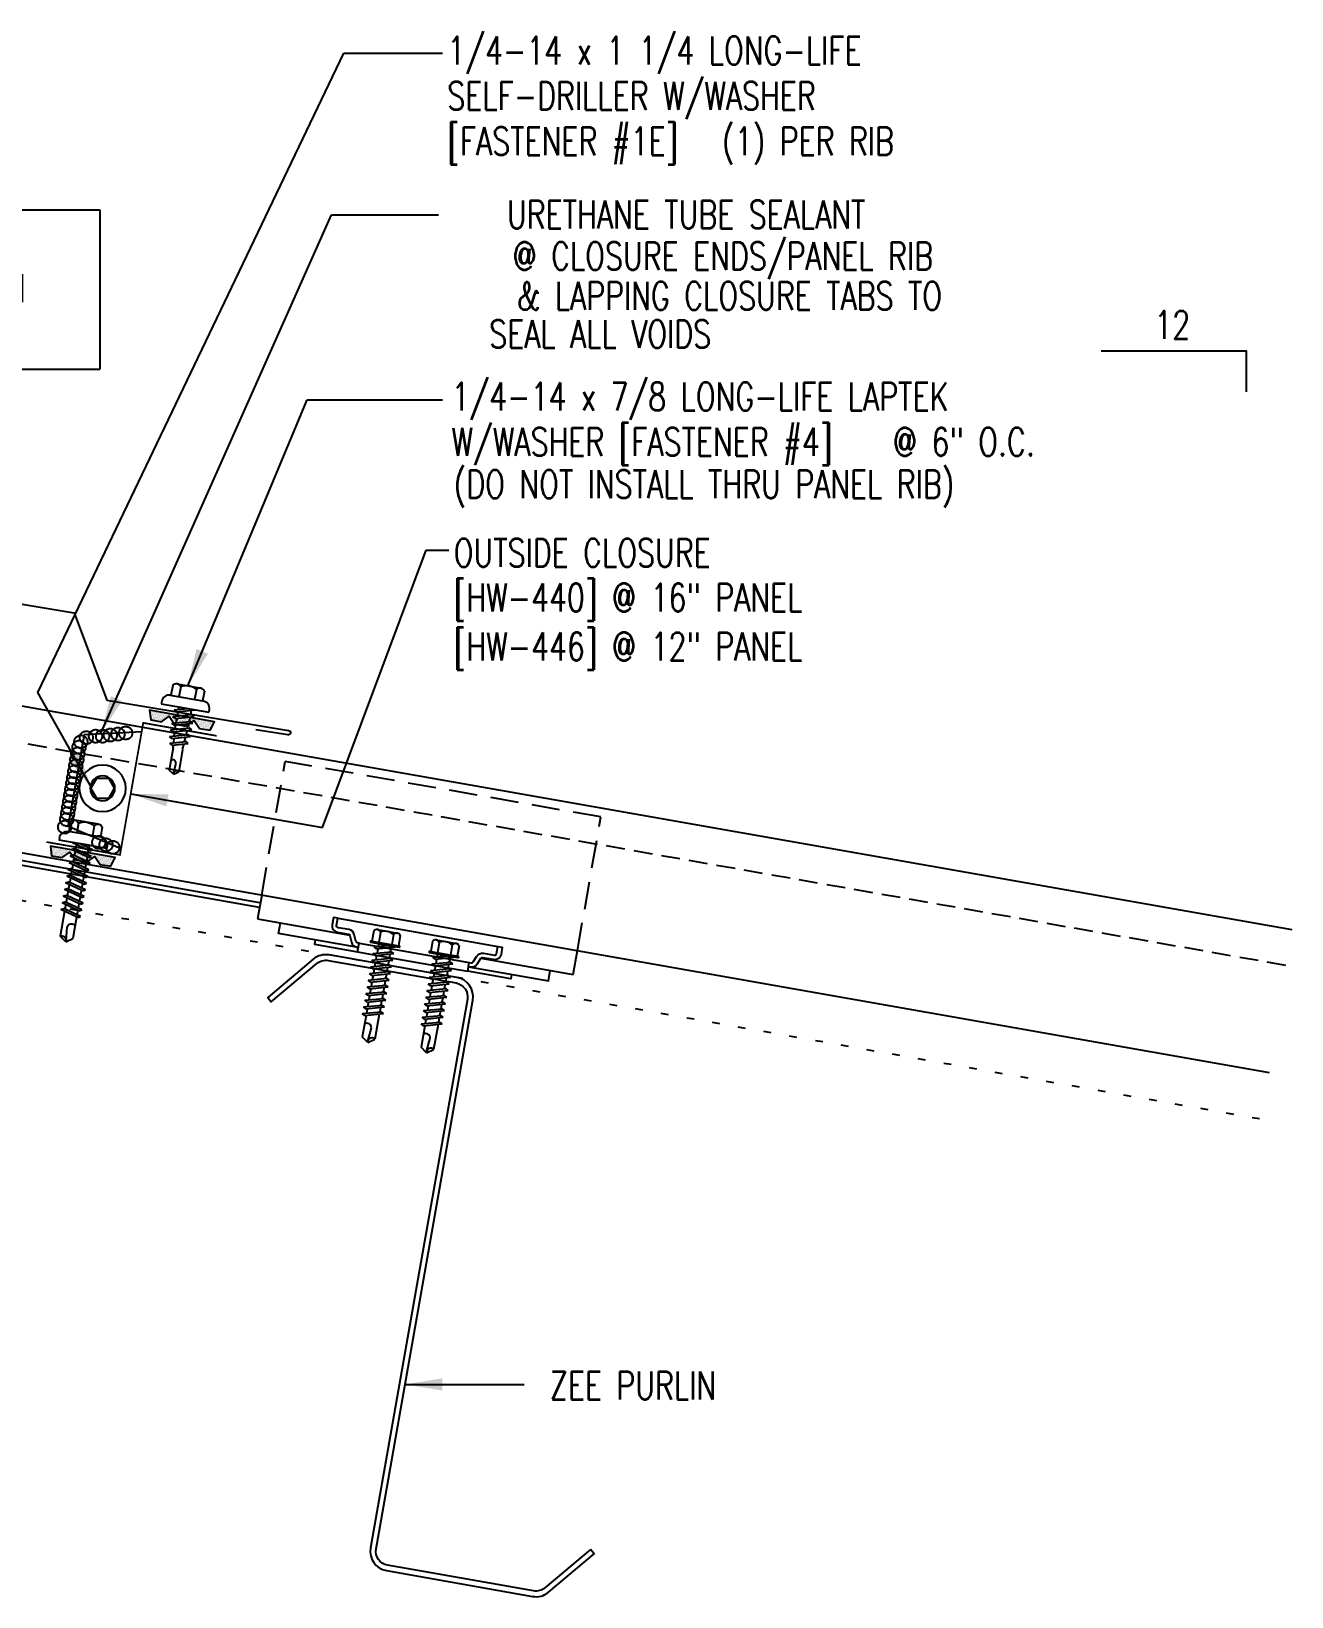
# Model space of a CAD drawing. Header units: inches. Extents: x -2 to 189, y 14 to 99.
# Drawn here: x 29 to 45.9, y 13.7 to 34.7 of the extents above; entities that cross this region are included whole.
import ezdxf
from ezdxf.enums import TextEntityAlignment as Align

# ---------------------------------------------------------------- set-up
doc = ezdxf.new("R2010")
doc.units = ezdxf.units.IN
doc.header["$MEASUREMENT"] = 0
for name, pattern in [('CENTER2', [1.125, 0.75, -0.125, 0.125, -0.125]), ('DASH2', [0.1875, 0.125, -0.0625]), ('DOT', [0.25, 0, -0.25])]:
    doc.linetypes.add(name, pattern=pattern)
for name, color, linetype in [('clip', 5, 'Continuous'), ('CLO', 3, 'Continuous'), ('DIM', 2, 'Continuous'), ('FASTENER', 9, 'Continuous'), ('MARK', 1, 'Continuous'), ('PANEL', 11, 'Continuous'), ('PURLIN', 1, 'Continuous'), ('SEALANT', 253, 'CENTER2'), ('STLA', 12, 'Continuous'), ('TAPE', 8, 'Continuous'), ('TEXT', 2, 'Continuous'), ('TRIM', 6, 'Continuous')]:
    doc.layers.add(name, color=color, linetype=linetype)
doc.styles.add('TEXT1', font='ROMANS.shx', dxfattribs={"width": 0.75, "height": 0.375})
doc.dimstyles.new('DETAIL$7', dxfattribs={"dimscale": 4, "dimtxt": 0.375, "dimasz": 0.125, "dimexe": 0.0625, "dimexo": 0.125, "dimgap": 0.0625, "dimtad": 1, "dimdec": 4, "dimzin": 3, "dimdsep": 46, "dimlunit": 4, "dimtxsty": 'TEXT1', "dimblk": 'ARCHTICK', "dimcen": 0.0625, "dimclrd": 7, "dimclre": 7, "dimclrt": 2, "dimadec": 0, "dimazin": 0, "dimtfac": 0.59375, "dimtdec": 4, "dimtmove": 0, "dimatfit": 3, "dimfxl": 0, "dimfrac": 2, "dimtolj": 1, "dimtzin": 3, "dimarcsym": 0})

# ---------------------------------------------------------------- blocks, each defined once
blk = doc.blocks.new('A$C23AA14D5')
at = {"layer": 'CLO', "const_width": 0.0239}
blk.add_lwpolyline([(2.284, 0.187), (1.299, 0.014), (0.987, 1.785), (0.002, 1.611)], dxfattribs=at)
at = {"layer": 'CLO'}
blk.add_lwpolyline([(1.285, 0.094), (1.993, 0.397), (1.776, 1.628), (1.007, 1.67)], dxfattribs=at)
blk = doc.blocks.new('*X7')
at = {"color": 0}
for p, q in [((-0.434, 0.135), (-0.434, 0.135)), ((-0.434, 0.123), (-0.434, 0.123)), ((-0.422, 0.141), (-0.422, 0.141)), ((-0.422, 0.129), (-0.422, 0.129)), ((-0.422, 0.117), (-0.422, 0.117)), ((-0.422, 0.105), (-0.422, 0.105)), ((-0.422, 0.094), (-0.422, 0.094)), ((-0.422, 0.082), (-0.422, 0.082)), ((-0.41, 0.135), (-0.41, 0.135)), ((-0.41, 0.123), (-0.41, 0.123)), ((-0.41, 0.111), (-0.41, 0.111)), ((-0.41, 0.1), (-0.41, 0.1)), ((-0.41, 0.088), (-0.41, 0.088)), ((-0.41, 0.076), (-0.41, 0.076)), ((-0.41, 0.064), (-0.41, 0.064)), ((-0.41, 0.053), (-0.41, 0.053)), ((-0.41, 0.041), (-0.41, 0.041)), ((-0.398, 0.141), (-0.398, 0.141)), ((-0.398, 0.129), (-0.398, 0.129)), ((-0.398, 0.117), (-0.398, 0.117)), ((-0.398, 0.105), (-0.398, 0.105)), ((-0.398, 0.094), (-0.398, 0.094)), ((-0.398, 0.082), (-0.398, 0.082)), ((-0.398, 0.07), (-0.398, 0.07)), ((-0.398, 0.059), (-0.398, 0.059)), ((-0.398, 0.047), (-0.398, 0.047)), ((-0.398, 0.035), (-0.398, 0.035)), ((-0.398, 0.023), (-0.398, 0.023)), ((-0.387, 0.135), (-0.387, 0.135)), ((-0.387, 0.123), (-0.387, 0.123)), ((-0.387, 0.111), (-0.387, 0.111)), ((-0.387, 0.1), (-0.387, 0.1)), ((-0.387, 0.088), (-0.387, 0.088)), ((-0.387, 0.076), (-0.387, 0.076)), ((-0.387, 0.064), (-0.387, 0.064)), ((-0.387, 0.053), (-0.387, 0.053)), ((-0.387, 0.041), (-0.387, 0.041)), ((-0.387, 0.029), (-0.387, 0.029)), ((-0.375, 0.141), (-0.375, 0.141)), ((-0.375, 0.129), (-0.375, 0.129)), ((-0.375, 0.117), (-0.375, 0.117)), ((-0.375, 0.105), (-0.375, 0.105)), ((-0.375, 0.094), (-0.375, 0.094)), ((-0.375, 0.082), (-0.375, 0.082)), ((-0.375, 0.07), (-0.375, 0.07)), ((-0.375, 0.059), (-0.375, 0.059)), ((-0.375, 0.047), (-0.375, 0.047)), ((-0.375, 0.035), (-0.375, 0.035)), ((-0.375, 0.023), (-0.375, 0.023)), ((-0.363, 0.135), (-0.363, 0.135)), ((-0.363, 0.123), (-0.363, 0.123)), ((-0.363, 0.111), (-0.363, 0.111)), ((-0.363, 0.1), (-0.363, 0.1)), ((-0.363, 0.088), (-0.363, 0.088)), ((-0.363, 0.076), (-0.363, 0.076)), ((-0.363, 0.064), (-0.363, 0.064)), ((-0.363, 0.053), (-0.363, 0.053)), ((-0.363, 0.041), (-0.363, 0.041)), ((-0.363, 0.029), (-0.363, 0.029)), ((-0.352, 0.141), (-0.352, 0.141)), ((-0.352, 0.129), (-0.352, 0.129)), ((-0.352, 0.117), (-0.352, 0.117)), ((-0.352, 0.105), (-0.352, 0.105)), ((-0.352, 0.094), (-0.352, 0.094)), ((-0.352, 0.082), (-0.352, 0.082)), ((-0.352, 0.07), (-0.352, 0.07)), ((-0.352, 0.059), (-0.352, 0.059)), ((-0.352, 0.047), (-0.352, 0.047)), ((-0.352, 0.035), (-0.352, 0.035)), ((-0.352, 0.023), (-0.352, 0.023)), ((-0.34, 0.135), (-0.34, 0.135)), ((-0.34, 0.123), (-0.34, 0.123)), ((-0.34, 0.111), (-0.34, 0.111)), ((-0.34, 0.1), (-0.34, 0.1)), ((-0.34, 0.088), (-0.34, 0.088)), ((-0.34, 0.076), (-0.34, 0.076)), ((-0.34, 0.064), (-0.34, 0.064)), ((-0.34, 0.053), (-0.34, 0.053)), ((-0.34, 0.041), (-0.34, 0.041)), ((-0.34, 0.029), (-0.34, 0.029)), ((-0.328, 0.141), (-0.328, 0.141)), ((-0.328, 0.129), (-0.328, 0.129)), ((-0.328, 0.117), (-0.328, 0.117)), ((-0.328, 0.105), (-0.328, 0.105)), ((-0.328, 0.094), (-0.328, 0.094)), ((-0.328, 0.082), (-0.328, 0.082)), ((-0.328, 0.07), (-0.328, 0.07)), ((-0.328, 0.059), (-0.328, 0.059)), ((-0.328, 0.047), (-0.328, 0.047)), ((-0.328, 0.035), (-0.328, 0.035)), ((-0.328, 0.023), (-0.328, 0.023)), ((-0.316, 0.135), (-0.316, 0.135)), ((-0.316, 0.123), (-0.316, 0.123)), ((-0.316, 0.111), (-0.316, 0.111)), ((-0.316, 0.1), (-0.316, 0.1)), ((-0.316, 0.088), (-0.316, 0.088)), ((-0.316, 0.076), (-0.316, 0.076)), ((-0.316, 0.064), (-0.316, 0.064)), ((-0.316, 0.053), (-0.316, 0.053)), ((-0.316, 0.041), (-0.316, 0.041)), ((-0.316, 0.029), (-0.316, 0.029)), ((-0.305, 0.141), (-0.305, 0.141)), ((-0.305, 0.129), (-0.305, 0.129)), ((-0.305, 0.117), (-0.305, 0.117)), ((-0.305, 0.105), (-0.305, 0.105)), ((-0.305, 0.094), (-0.305, 0.094)), ((-0.305, 0.082), (-0.305, 0.082)), ((-0.305, 0.07), (-0.305, 0.07)), ((-0.305, 0.059), (-0.305, 0.059)), ((-0.305, 0.047), (-0.305, 0.047)), ((-0.305, 0.035), (-0.305, 0.035)), ((-0.305, 0.023), (-0.305, 0.023)), ((-0.293, 0.135), (-0.293, 0.135)), ((-0.293, 0.123), (-0.293, 0.123)), ((-0.293, 0.111), (-0.293, 0.111)), ((-0.293, 0.1), (-0.293, 0.1)), ((-0.293, 0.088), (-0.293, 0.088)), ((-0.293, 0.076), (-0.293, 0.076)), ((-0.293, 0.064), (-0.293, 0.064)), ((-0.293, 0.053), (-0.293, 0.053)), ((-0.293, 0.041), (-0.293, 0.041)), ((-0.293, 0.029), (-0.293, 0.029)), ((-0.281, 0.141), (-0.281, 0.141)), ((-0.281, 0.129), (-0.281, 0.129)), ((-0.281, 0.117), (-0.281, 0.117)), ((-0.281, 0.105), (-0.281, 0.105)), ((-0.281, 0.094), (-0.281, 0.094)), ((-0.281, 0.082), (-0.281, 0.082)), ((-0.281, 0.07), (-0.281, 0.07)), ((-0.281, 0.059), (-0.281, 0.059)), ((-0.281, 0.047), (-0.281, 0.047)), ((-0.281, 0.035), (-0.281, 0.035)), ((-0.281, 0.023), (-0.281, 0.023)), ((-0.27, 0.135), (-0.27, 0.135)), ((-0.27, 0.123), (-0.27, 0.123)), ((-0.27, 0.111), (-0.27, 0.111)), ((-0.27, 0.1), (-0.27, 0.1)), ((-0.27, 0.088), (-0.27, 0.088)), ((-0.27, 0.076), (-0.27, 0.076)), ((-0.27, 0.064), (-0.27, 0.064)), ((-0.27, 0.053), (-0.27, 0.053)), ((-0.27, 0.041), (-0.27, 0.041)), ((-0.27, 0.029), (-0.27, 0.029)), ((-0.258, 0.141), (-0.258, 0.141)), ((-0.258, 0.129), (-0.258, 0.129)), ((-0.258, 0.117), (-0.258, 0.117)), ((-0.258, 0.105), (-0.258, 0.105)), ((-0.258, 0.094), (-0.258, 0.094)), ((-0.258, 0.082), (-0.258, 0.082)), ((-0.258, 0.07), (-0.258, 0.07)), ((-0.258, 0.059), (-0.258, 0.059)), ((-0.258, 0.047), (-0.258, 0.047)), ((-0.258, 0.035), (-0.258, 0.035)), ((-0.258, 0.023), (-0.258, 0.023)), ((-0.246, 0.135), (-0.246, 0.135)), ((-0.246, 0.123), (-0.246, 0.123)), ((-0.246, 0.111), (-0.246, 0.111)), ((-0.246, 0.1), (-0.246, 0.1)), ((-0.246, 0.088), (-0.246, 0.088)), ((-0.246, 0.076), (-0.246, 0.076)), ((-0.246, 0.064), (-0.246, 0.064)), ((-0.246, 0.053), (-0.246, 0.053)), ((-0.246, 0.041), (-0.246, 0.041)), ((-0.234, 0.141), (-0.234, 0.141)), ((-0.234, 0.129), (-0.234, 0.129)), ((-0.234, 0.117), (-0.234, 0.117)), ((-0.234, 0.105), (-0.234, 0.105)), ((-0.234, 0.094), (-0.234, 0.094)), ((-0.234, 0.082), (-0.234, 0.082)), ((-0.234, 0.07), (-0.234, 0.07)), ((-0.234, 0.059), (-0.234, 0.059)), ((-0.234, 0.047), (-0.234, 0.047)), ((-0.223, 0.135), (-0.223, 0.135)), ((-0.223, 0.123), (-0.223, 0.123)), ((-0.223, 0.111), (-0.223, 0.111)), ((-0.223, 0.1), (-0.223, 0.1)), ((-0.223, 0.088), (-0.223, 0.088)), ((-0.223, 0.076), (-0.223, 0.076)), ((-0.223, 0.064), (-0.223, 0.064)), ((-0.211, 0.141), (-0.211, 0.141)), ((-0.211, 0.129), (-0.211, 0.129)), ((-0.211, 0.117), (-0.211, 0.117)), ((-0.211, 0.105), (-0.211, 0.105)), ((-0.211, 0.094), (-0.211, 0.094)), ((-0.211, 0.082), (-0.211, 0.082)), ((-0.211, 0.07), (-0.211, 0.07)), ((-0.199, 0.135), (-0.199, 0.135)), ((-0.199, 0.123), (-0.199, 0.123)), ((-0.199, 0.111), (-0.199, 0.111)), ((-0.199, 0.1), (-0.199, 0.1)), ((-0.199, 0.088), (-0.199, 0.088)), ((-0.188, 0.141), (-0.188, 0.141)), ((-0.188, 0.129), (-0.188, 0.129)), ((-0.188, 0.117), (-0.188, 0.117)), ((-0.188, 0.105), (-0.188, 0.105)), ((-0.188, 0.094), (-0.188, 0.094)), ((-0.176, 0.135), (-0.176, 0.135)), ((-0.176, 0.123), (-0.176, 0.123)), ((-0.176, 0.111), (-0.176, 0.111)), ((-0.164, 0.141), (-0.164, 0.141)), ((-0.164, 0.129), (-0.164, 0.129)), ((-0.164, 0.117), (-0.164, 0.117)), ((-0.164, 0.105), (-0.164, 0.105)), ((-0.152, 0.135), (-0.152, 0.135)), ((-0.152, 0.123), (-0.152, 0.123)), ((-0.152, 0.111), (-0.152, 0.111)), ((-0.152, 0.1), (-0.152, 0.1)), ((-0.141, 0.141), (-0.141, 0.141)), ((-0.141, 0.129), (-0.141, 0.129)), ((-0.141, 0.117), (-0.141, 0.117)), ((-0.141, 0.105), (-0.141, 0.105)), ((-0.141, 0.094), (-0.141, 0.094)), ((-0.141, 0.082), (-0.141, 0.082)), ((-0.129, 0.135), (-0.129, 0.135)), ((-0.129, 0.123), (-0.129, 0.123)), ((-0.129, 0.111), (-0.129, 0.111)), ((-0.129, 0.1), (-0.129, 0.1)), ((-0.129, 0.088), (-0.129, 0.088)), ((-0.129, 0.076), (-0.129, 0.076)), ((-0.117, 0.141), (-0.117, 0.141)), ((-0.117, 0.129), (-0.117, 0.129)), ((-0.117, 0.117), (-0.117, 0.117)), ((-0.117, 0.105), (-0.117, 0.105)), ((-0.117, 0.094), (-0.117, 0.094)), ((-0.117, 0.082), (-0.117, 0.082)), ((-0.117, 0.07), (-0.117, 0.07)), ((-0.117, 0.059), (-0.117, 0.059)), ((-0.105, 0.135), (-0.105, 0.135)), ((-0.105, 0.123), (-0.105, 0.123)), ((-0.105, 0.111), (-0.105, 0.111)), ((-0.105, 0.1), (-0.105, 0.1)), ((-0.105, 0.088), (-0.105, 0.088)), ((-0.105, 0.076), (-0.105, 0.076)), ((-0.105, 0.064), (-0.105, 0.064)), ((-0.105, 0.053), (-0.105, 0.053)), ((-0.094, 0.141), (-0.094, 0.141)), ((-0.094, 0.129), (-0.094, 0.129)), ((-0.094, 0.117), (-0.094, 0.117)), ((-0.094, 0.105), (-0.094, 0.105)), ((-0.094, 0.094), (-0.094, 0.094)), ((-0.094, 0.082), (-0.094, 0.082)), ((-0.094, 0.07), (-0.094, 0.07)), ((-0.094, 0.059), (-0.094, 0.059)), ((-0.094, 0.047), (-0.094, 0.047)), ((-0.094, 0.035), (-0.094, 0.035)), ((-0.082, 0.135), (-0.082, 0.135)), ((-0.082, 0.123), (-0.082, 0.123)), ((-0.082, 0.111), (-0.082, 0.111)), ((-0.082, 0.1), (-0.082, 0.1)), ((-0.082, 0.088), (-0.082, 0.088)), ((-0.082, 0.076), (-0.082, 0.076)), ((-0.082, 0.064), (-0.082, 0.064)), ((-0.082, 0.053), (-0.082, 0.053)), ((-0.082, 0.041), (-0.082, 0.041)), ((-0.082, 0.029), (-0.082, 0.029)), ((-0.07, 0.141), (-0.07, 0.141)), ((-0.07, 0.129), (-0.07, 0.129)), ((-0.07, 0.117), (-0.07, 0.117)), ((-0.07, 0.105), (-0.07, 0.105)), ((-0.07, 0.094), (-0.07, 0.094)), ((-0.07, 0.082), (-0.07, 0.082)), ((-0.07, 0.07), (-0.07, 0.07)), ((-0.07, 0.059), (-0.07, 0.059)), ((-0.07, 0.047), (-0.07, 0.047)), ((-0.07, 0.035), (-0.07, 0.035)), ((-0.07, 0.023), (-0.07, 0.023)), ((-0.059, 0.135), (-0.059, 0.135)), ((-0.059, 0.123), (-0.059, 0.123)), ((-0.059, 0.111), (-0.059, 0.111)), ((-0.059, 0.1), (-0.059, 0.1)), ((-0.059, 0.088), (-0.059, 0.088)), ((-0.059, 0.076), (-0.059, 0.076)), ((-0.059, 0.064), (-0.059, 0.064)), ((-0.059, 0.053), (-0.059, 0.053)), ((-0.059, 0.041), (-0.059, 0.041)), ((-0.059, 0.029), (-0.059, 0.029)), ((-0.047, 0.141), (-0.047, 0.141)), ((-0.047, 0.129), (-0.047, 0.129)), ((-0.047, 0.117), (-0.047, 0.117)), ((-0.047, 0.105), (-0.047, 0.105)), ((-0.047, 0.094), (-0.047, 0.094)), ((-0.047, 0.082), (-0.047, 0.082)), ((-0.047, 0.07), (-0.047, 0.07)), ((-0.047, 0.059), (-0.047, 0.059)), ((-0.047, 0.047), (-0.047, 0.047)), ((-0.047, 0.035), (-0.047, 0.035)), ((-0.047, 0.023), (-0.047, 0.023)), ((-0.035, 0.135), (-0.035, 0.135)), ((-0.035, 0.123), (-0.035, 0.123)), ((-0.035, 0.111), (-0.035, 0.111)), ((-0.035, 0.1), (-0.035, 0.1)), ((-0.035, 0.088), (-0.035, 0.088)), ((-0.035, 0.076), (-0.035, 0.076)), ((-0.035, 0.064), (-0.035, 0.064)), ((-0.035, 0.053), (-0.035, 0.053)), ((-0.035, 0.041), (-0.035, 0.041)), ((-0.035, 0.029), (-0.035, 0.029)), ((-0.023, 0.141), (-0.023, 0.141)), ((-0.023, 0.129), (-0.023, 0.129)), ((-0.023, 0.117), (-0.023, 0.117)), ((-0.023, 0.105), (-0.023, 0.105)), ((-0.023, 0.094), (-0.023, 0.094)), ((-0.023, 0.082), (-0.023, 0.082)), ((-0.023, 0.07), (-0.023, 0.07)), ((-0.023, 0.059), (-0.023, 0.059)), ((-0.023, 0.047), (-0.023, 0.047)), ((-0.023, 0.035), (-0.023, 0.035)), ((-0.023, 0.023), (-0.023, 0.023)), ((-0.012, 0.135), (-0.012, 0.135)), ((-0.012, 0.123), (-0.012, 0.123)), ((-0.012, 0.111), (-0.012, 0.111)), ((-0.012, 0.1), (-0.012, 0.1)), ((-0.012, 0.088), (-0.012, 0.088)), ((-0.012, 0.076), (-0.012, 0.076)), ((-0.012, 0.064), (-0.012, 0.064)), ((-0.012, 0.053), (-0.012, 0.053)), ((-0.012, 0.041), (-0.012, 0.041)), ((-0.012, 0.029), (-0.012, 0.029)), ((0, 0.141), (0, 0.141)), ((0, 0.129), (0, 0.129)), ((0, 0.117), (0, 0.117)), ((0, 0.105), (0, 0.105)), ((0, 0.094), (0, 0.094)), ((0, 0.082), (0, 0.082)), ((0, 0.07), (0, 0.07)), ((0, 0.059), (0, 0.059)), ((0, 0.047), (0, 0.047)), ((0, 0.035), (0, 0.035)), ((0, 0.023), (0, 0.023)), ((0.012, 0.135), (0.012, 0.135)), ((0.012, 0.123), (0.012, 0.123)), ((0.012, 0.111), (0.012, 0.111)), ((0.012, 0.1), (0.012, 0.1)), ((0.012, 0.088), (0.012, 0.088)), ((0.012, 0.076), (0.012, 0.076)), ((0.012, 0.064), (0.012, 0.064)), ((0.012, 0.053), (0.012, 0.053)), ((0.012, 0.041), (0.012, 0.041)), ((0.012, 0.029), (0.012, 0.029)), ((0.023, 0.141), (0.023, 0.141)), ((0.023, 0.129), (0.023, 0.129)), ((0.023, 0.117), (0.023, 0.117)), ((0.023, 0.105), (0.023, 0.105)), ((0.023, 0.094), (0.023, 0.094)), ((0.023, 0.082), (0.023, 0.082)), ((0.023, 0.07), (0.023, 0.07)), ((0.023, 0.059), (0.023, 0.059)), ((0.023, 0.047), (0.023, 0.047)), ((0.023, 0.035), (0.023, 0.035)), ((0.023, 0.023), (0.023, 0.023)), ((0.035, 0.135), (0.035, 0.135)), ((0.035, 0.123), (0.035, 0.123)), ((0.035, 0.111), (0.035, 0.111)), ((0.035, 0.1), (0.035, 0.1)), ((0.035, 0.088), (0.035, 0.088)), ((0.035, 0.076), (0.035, 0.076)), ((0.035, 0.064), (0.035, 0.064)), ((0.035, 0.053), (0.035, 0.053)), ((0.035, 0.041), (0.035, 0.041)), ((0.035, 0.029), (0.035, 0.029)), ((0.047, 0.141), (0.047, 0.141)), ((0.047, 0.129), (0.047, 0.129)), ((0.047, 0.117), (0.047, 0.117)), ((0.047, 0.105), (0.047, 0.105)), ((0.047, 0.094), (0.047, 0.094)), ((0.047, 0.082), (0.047, 0.082)), ((0.047, 0.07), (0.047, 0.07)), ((0.047, 0.059), (0.047, 0.059)), ((0.047, 0.047), (0.047, 0.047)), ((0.047, 0.035), (0.047, 0.035)), ((0.047, 0.023), (0.047, 0.023)), ((0.059, 0.135), (0.059, 0.135)), ((0.059, 0.123), (0.059, 0.123)), ((0.059, 0.111), (0.059, 0.111)), ((0.059, 0.1), (0.059, 0.1)), ((0.059, 0.088), (0.059, 0.088)), ((0.059, 0.076), (0.059, 0.076)), ((0.059, 0.064), (0.059, 0.064)), ((0.059, 0.053), (0.059, 0.053)), ((0.059, 0.041), (0.059, 0.041)), ((0.059, 0.029), (0.059, 0.029)), ((0.07, 0.141), (0.07, 0.141)), ((0.07, 0.129), (0.07, 0.129)), ((0.07, 0.117), (0.07, 0.117)), ((0.07, 0.105), (0.07, 0.105)), ((0.07, 0.094), (0.07, 0.094)), ((0.07, 0.082), (0.07, 0.082)), ((0.07, 0.07), (0.07, 0.07)), ((0.07, 0.059), (0.07, 0.059)), ((0.07, 0.047), (0.07, 0.047)), ((0.07, 0.035), (0.07, 0.035)), ((0.07, 0.023), (0.07, 0.023)), ((0.082, 0.135), (0.082, 0.135)), ((0.082, 0.123), (0.082, 0.123)), ((0.082, 0.111), (0.082, 0.111)), ((0.082, 0.1), (0.082, 0.1)), ((0.082, 0.088), (0.082, 0.088)), ((0.082, 0.076), (0.082, 0.076)), ((0.082, 0.064), (0.082, 0.064)), ((0.082, 0.053), (0.082, 0.053)), ((0.082, 0.041), (0.082, 0.041)), ((0.082, 0.029), (0.082, 0.029)), ((0.094, 0.141), (0.094, 0.141)), ((0.094, 0.129), (0.094, 0.129)), ((0.094, 0.117), (0.094, 0.117)), ((0.094, 0.105), (0.094, 0.105)), ((0.094, 0.094), (0.094, 0.094)), ((0.094, 0.082), (0.094, 0.082)), ((0.094, 0.07), (0.094, 0.07)), ((0.094, 0.059), (0.094, 0.059)), ((0.094, 0.047), (0.094, 0.047)), ((0.094, 0.035), (0.094, 0.035)), ((0.105, 0.135), (0.105, 0.135)), ((0.105, 0.123), (0.105, 0.123)), ((0.105, 0.111), (0.105, 0.111)), ((0.105, 0.1), (0.105, 0.1)), ((0.105, 0.088), (0.105, 0.088)), ((0.105, 0.076), (0.105, 0.076)), ((0.105, 0.064), (0.105, 0.064)), ((0.105, 0.053), (0.105, 0.053)), ((0.117, 0.141), (0.117, 0.141)), ((0.117, 0.129), (0.117, 0.129)), ((0.117, 0.117), (0.117, 0.117)), ((0.117, 0.105), (0.117, 0.105)), ((0.117, 0.094), (0.117, 0.094)), ((0.117, 0.082), (0.117, 0.082)), ((0.117, 0.07), (0.117, 0.07)), ((0.117, 0.059), (0.117, 0.059)), ((0.129, 0.135), (0.129, 0.135)), ((0.129, 0.123), (0.129, 0.123)), ((0.129, 0.111), (0.129, 0.111)), ((0.129, 0.1), (0.129, 0.1)), ((0.129, 0.088), (0.129, 0.088)), ((0.129, 0.076), (0.129, 0.076)), ((0.141, 0.141), (0.141, 0.141)), ((0.141, 0.129), (0.141, 0.129)), ((0.141, 0.117), (0.141, 0.117)), ((0.141, 0.105), (0.141, 0.105)), ((0.141, 0.094), (0.141, 0.094)), ((0.141, 0.082), (0.141, 0.082)), ((0.152, 0.135), (0.152, 0.135)), ((0.152, 0.123), (0.152, 0.123)), ((0.152, 0.111), (0.152, 0.111)), ((0.152, 0.1), (0.152, 0.1)), ((0.164, 0.141), (0.164, 0.141)), ((0.164, 0.129), (0.164, 0.129)), ((0.164, 0.117), (0.164, 0.117)), ((0.164, 0.105), (0.164, 0.105)), ((0.176, 0.135), (0.176, 0.135)), ((0.176, 0.123), (0.176, 0.123)), ((0.176, 0.111), (0.176, 0.111)), ((0.188, 0.141), (0.188, 0.141)), ((0.188, 0.129), (0.188, 0.129)), ((0.188, 0.117), (0.188, 0.117)), ((0.188, 0.105), (0.188, 0.105)), ((0.188, 0.094), (0.188, 0.094)), ((0.199, 0.135), (0.199, 0.135)), ((0.199, 0.123), (0.199, 0.123)), ((0.199, 0.111), (0.199, 0.111)), ((0.199, 0.1), (0.199, 0.1)), ((0.199, 0.088), (0.199, 0.088)), ((0.211, 0.141), (0.211, 0.141)), ((0.211, 0.129), (0.211, 0.129)), ((0.211, 0.117), (0.211, 0.117)), ((0.211, 0.105), (0.211, 0.105)), ((0.211, 0.094), (0.211, 0.094)), ((0.211, 0.082), (0.211, 0.082)), ((0.211, 0.07), (0.211, 0.07)), ((0.223, 0.135), (0.223, 0.135)), ((0.223, 0.123), (0.223, 0.123)), ((0.223, 0.111), (0.223, 0.111)), ((0.223, 0.1), (0.223, 0.1)), ((0.223, 0.088), (0.223, 0.088)), ((0.223, 0.076), (0.223, 0.076)), ((0.223, 0.064), (0.223, 0.064)), ((0.234, 0.141), (0.234, 0.141)), ((0.234, 0.129), (0.234, 0.129)), ((0.234, 0.117), (0.234, 0.117)), ((0.234, 0.105), (0.234, 0.105)), ((0.234, 0.094), (0.234, 0.094)), ((0.234, 0.082), (0.234, 0.082)), ((0.234, 0.07), (0.234, 0.07)), ((0.234, 0.059), (0.234, 0.059)), ((0.234, 0.047), (0.234, 0.047)), ((0.246, 0.135), (0.246, 0.135)), ((0.246, 0.123), (0.246, 0.123)), ((0.246, 0.111), (0.246, 0.111)), ((0.246, 0.1), (0.246, 0.1)), ((0.246, 0.088), (0.246, 0.088)), ((0.246, 0.076), (0.246, 0.076)), ((0.246, 0.064), (0.246, 0.064)), ((0.246, 0.053), (0.246, 0.053)), ((0.246, 0.041), (0.246, 0.041)), ((0.258, 0.141), (0.258, 0.141)), ((0.258, 0.129), (0.258, 0.129)), ((0.258, 0.117), (0.258, 0.117)), ((0.258, 0.105), (0.258, 0.105)), ((0.258, 0.094), (0.258, 0.094)), ((0.258, 0.082), (0.258, 0.082)), ((0.258, 0.07), (0.258, 0.07)), ((0.258, 0.059), (0.258, 0.059)), ((0.258, 0.047), (0.258, 0.047)), ((0.258, 0.035), (0.258, 0.035)), ((0.258, 0.023), (0.258, 0.023)), ((0.27, 0.135), (0.27, 0.135)), ((0.27, 0.123), (0.27, 0.123)), ((0.27, 0.111), (0.27, 0.111)), ((0.27, 0.1), (0.27, 0.1)), ((0.27, 0.088), (0.27, 0.088)), ((0.27, 0.076), (0.27, 0.076)), ((0.27, 0.064), (0.27, 0.064)), ((0.27, 0.053), (0.27, 0.053)), ((0.27, 0.041), (0.27, 0.041)), ((0.27, 0.029), (0.27, 0.029)), ((0.281, 0.141), (0.281, 0.141)), ((0.281, 0.129), (0.281, 0.129)), ((0.281, 0.117), (0.281, 0.117)), ((0.281, 0.105), (0.281, 0.105)), ((0.281, 0.094), (0.281, 0.094)), ((0.281, 0.082), (0.281, 0.082)), ((0.281, 0.07), (0.281, 0.07)), ((0.281, 0.059), (0.281, 0.059)), ((0.281, 0.047), (0.281, 0.047)), ((0.281, 0.035), (0.281, 0.035)), ((0.281, 0.023), (0.281, 0.023)), ((0.293, 0.135), (0.293, 0.135)), ((0.293, 0.123), (0.293, 0.123)), ((0.293, 0.111), (0.293, 0.111)), ((0.293, 0.1), (0.293, 0.1)), ((0.293, 0.088), (0.293, 0.088)), ((0.293, 0.076), (0.293, 0.076)), ((0.293, 0.064), (0.293, 0.064)), ((0.293, 0.053), (0.293, 0.053)), ((0.293, 0.041), (0.293, 0.041)), ((0.293, 0.029), (0.293, 0.029)), ((0.305, 0.141), (0.305, 0.141)), ((0.305, 0.129), (0.305, 0.129)), ((0.305, 0.117), (0.305, 0.117)), ((0.305, 0.105), (0.305, 0.105)), ((0.305, 0.094), (0.305, 0.094)), ((0.305, 0.082), (0.305, 0.082)), ((0.305, 0.07), (0.305, 0.07)), ((0.305, 0.059), (0.305, 0.059)), ((0.305, 0.047), (0.305, 0.047)), ((0.305, 0.035), (0.305, 0.035)), ((0.305, 0.023), (0.305, 0.023)), ((0.316, 0.135), (0.316, 0.135)), ((0.316, 0.123), (0.316, 0.123)), ((0.316, 0.111), (0.316, 0.111)), ((0.316, 0.1), (0.316, 0.1)), ((0.316, 0.088), (0.316, 0.088)), ((0.316, 0.076), (0.316, 0.076)), ((0.316, 0.064), (0.316, 0.064)), ((0.316, 0.053), (0.316, 0.053)), ((0.316, 0.041), (0.316, 0.041)), ((0.316, 0.029), (0.316, 0.029)), ((0.328, 0.141), (0.328, 0.141)), ((0.328, 0.129), (0.328, 0.129)), ((0.328, 0.117), (0.328, 0.117)), ((0.328, 0.105), (0.328, 0.105)), ((0.328, 0.094), (0.328, 0.094)), ((0.328, 0.082), (0.328, 0.082)), ((0.328, 0.07), (0.328, 0.07)), ((0.328, 0.059), (0.328, 0.059)), ((0.328, 0.047), (0.328, 0.047)), ((0.328, 0.035), (0.328, 0.035)), ((0.328, 0.023), (0.328, 0.023)), ((0.34, 0.135), (0.34, 0.135)), ((0.34, 0.123), (0.34, 0.123)), ((0.34, 0.111), (0.34, 0.111)), ((0.34, 0.1), (0.34, 0.1)), ((0.34, 0.088), (0.34, 0.088)), ((0.34, 0.076), (0.34, 0.076)), ((0.34, 0.064), (0.34, 0.064)), ((0.34, 0.053), (0.34, 0.053)), ((0.34, 0.041), (0.34, 0.041)), ((0.34, 0.029), (0.34, 0.029)), ((0.352, 0.141), (0.352, 0.141)), ((0.352, 0.129), (0.352, 0.129)), ((0.352, 0.117), (0.352, 0.117)), ((0.352, 0.105), (0.352, 0.105)), ((0.352, 0.094), (0.352, 0.094)), ((0.352, 0.082), (0.352, 0.082)), ((0.352, 0.07), (0.352, 0.07)), ((0.352, 0.059), (0.352, 0.059)), ((0.352, 0.047), (0.352, 0.047)), ((0.352, 0.035), (0.352, 0.035)), ((0.352, 0.023), (0.352, 0.023)), ((0.363, 0.135), (0.363, 0.135)), ((0.363, 0.123), (0.363, 0.123)), ((0.363, 0.111), (0.363, 0.111)), ((0.363, 0.1), (0.363, 0.1)), ((0.363, 0.088), (0.363, 0.088)), ((0.363, 0.076), (0.363, 0.076)), ((0.363, 0.064), (0.363, 0.064)), ((0.363, 0.053), (0.363, 0.053)), ((0.363, 0.041), (0.363, 0.041)), ((0.363, 0.029), (0.363, 0.029)), ((0.375, 0.141), (0.375, 0.141)), ((0.375, 0.129), (0.375, 0.129)), ((0.375, 0.117), (0.375, 0.117)), ((0.375, 0.105), (0.375, 0.105)), ((0.375, 0.094), (0.375, 0.094)), ((0.375, 0.082), (0.375, 0.082)), ((0.375, 0.07), (0.375, 0.07)), ((0.375, 0.059), (0.375, 0.059)), ((0.375, 0.047), (0.375, 0.047)), ((0.375, 0.035), (0.375, 0.035)), ((0.375, 0.023), (0.375, 0.023)), ((0.387, 0.135), (0.387, 0.135)), ((0.387, 0.123), (0.387, 0.123)), ((0.387, 0.111), (0.387, 0.111)), ((0.387, 0.1), (0.387, 0.1)), ((0.387, 0.088), (0.387, 0.088)), ((0.387, 0.076), (0.387, 0.076)), ((0.387, 0.064), (0.387, 0.064)), ((0.387, 0.053), (0.387, 0.053)), ((0.387, 0.041), (0.387, 0.041)), ((0.387, 0.029), (0.387, 0.029)), ((0.398, 0.141), (0.398, 0.141)), ((0.398, 0.129), (0.398, 0.129)), ((0.398, 0.117), (0.398, 0.117)), ((0.398, 0.105), (0.398, 0.105)), ((0.398, 0.094), (0.398, 0.094)), ((0.398, 0.082), (0.398, 0.082)), ((0.398, 0.07), (0.398, 0.07)), ((0.398, 0.059), (0.398, 0.059)), ((0.398, 0.047), (0.398, 0.047)), ((0.398, 0.035), (0.398, 0.035)), ((0.398, 0.023), (0.398, 0.023)), ((0.41, 0.135), (0.41, 0.135)), ((0.41, 0.123), (0.41, 0.123)), ((0.41, 0.111), (0.41, 0.111)), ((0.41, 0.1), (0.41, 0.1)), ((0.41, 0.088), (0.41, 0.088)), ((0.41, 0.076), (0.41, 0.076)), ((0.41, 0.064), (0.41, 0.064)), ((0.41, 0.053), (0.41, 0.053)), ((0.41, 0.041), (0.41, 0.041)), ((0.422, 0.141), (0.422, 0.141)), ((0.422, 0.129), (0.422, 0.129)), ((0.422, 0.117), (0.422, 0.117)), ((0.422, 0.105), (0.422, 0.105)), ((0.422, 0.094), (0.422, 0.094)), ((0.422, 0.082), (0.422, 0.082)), ((0.434, 0.135), (0.434, 0.135)), ((0.434, 0.123), (0.434, 0.123))]:
    blk.add_line(p, q, dxfattribs=at)
blk = doc.blocks.new('MB_DBTAP')
at = {"layer": 'TAPE', "color": 9}
blk.add_lwpolyline([(-0.403, 0.018), (-0.442, 0.141), (0.442, 0.141), (0.403, 0.018), (0.26, 0.018), (0.17, 0.109), (0.079, 0.018), (0, 0.018), (-0.079, 0.018), (-0.17, 0.109), (-0.26, 0.018)], close=True, dxfattribs=at)
at = {"layer": 'TAPE', "color": 251}
blk.add_blockref('*X7', (0, 0), dxfattribs=at)
blk = doc.blocks.new('MB_516W')
blk.add_lwpolyline([(-0.078, 0.135), (-0.156, 0), (-0.078, -0.135), (0.078, -0.135), (0.156, 0), (0.078, 0.135)], close=True)
for radius in [0.312, 0.166]:
    blk.add_circle((0, 0), radius)
blk = doc.blocks.new('fz5')
at = {"layer": 'FASTENER'}
for p, q in [((-0.217, 0.305), (-0.217, 0.171)), ((-0.163, 0.337), (0.159, 0.337)), ((-0.108, 0.305), (-0.108, 0.171)), ((0.105, 0.305), (0.105, 0.171)), ((0.214, 0.305), (0.214, 0.171)), ((-0.326, 0.071), (-0.326, 0.037)), ((-0.326, 0.037), (0.322, 0.037)), ((-0.226, 0.171), (0.214, 0.171)), ((-0.141, -0.014), (0.037, 0.037)), ((-0.105, -0.034), (0.137, 0.035)), ((-0.088, 0.037), (-0.088, 0.001)), ((-0.088, 0.037), (0.085, 0.037)), ((0.085, 0.037), (0.134, 0.037)), ((0.085, 0.02), (0.085, -0.041)), ((0.137, 0.035), (0.134, 0.037)), ((0.322, 0.071), (0.322, 0.037)), ((-0.105, -0.034), (-0.141, -0.014)), ((-0.141, -0.105), (0.102, -0.036)), ((-0.105, -0.125), (-0.141, -0.105)), ((-0.141, -0.196), (0.102, -0.127)), ((-0.105, -0.216), (-0.141, -0.196)), ((-0.105, -0.125), (0.137, -0.056)), ((-0.105, -0.216), (0.137, -0.147)), ((-0.088, -0.029), (-0.088, -0.09)), ((-0.088, -0.12), (-0.088, -0.181)), ((0.085, -0.071), (0.085, -0.131)), ((0.085, -0.162), (0.085, -0.211)), ((0.137, -0.056), (0.102, -0.036)), ((0.137, -0.147), (0.102, -0.127)), ((-0.141, -0.287), (0.102, -0.217)), ((-0.105, -0.307), (-0.141, -0.287)), ((-0.141, -0.378), (0.102, -0.308)), ((-0.105, -0.398), (-0.141, -0.378)), ((-0.122, -0.463), (0.089, -0.403)), ((-0.105, -0.307), (0.137, -0.238)), ((-0.105, -0.398), (0.137, -0.328)), ((-0.084, -0.27), (-0.088, -0.211)), ((-0.078, -0.36), (-0.082, -0.3)), ((-0.071, -0.449), (-0.075, -0.389)), ((0.071, -0.408), (0.075, -0.346)), ((0.077, -0.315), (0.082, -0.253)), ((0.084, -0.223), (0.085, -0.211)), ((0.124, -0.423), (0.089, -0.403)), ((0.137, -0.238), (0.102, -0.217)), ((0.137, -0.328), (0.102, -0.308)), ((-0.086, -0.483), (-0.122, -0.463)), ((-0.086, -0.483), (0.124, -0.423)), ((-0.066, -0.516), (-0.069, -0.478)), ((-0.066, -0.516), (-0.066, -0.82)), ((0.063, -0.515), (0.068, -0.439)), ((0.063, -0.516), (0.063, -0.82)), ((-0.002, -0.866), (-0.066, -0.82)), ((-0.003, -0.854), (0.009, -0.714)), ((-0.002, -0.866), (0.063, -0.82))]:
    blk.add_line(p, q, dxfattribs=at)
for centre, radius, start, end in [((-0.163, 0.274), 0.0628, 29.8754, 150.1246), ((-0.002, 0.141), 0.196, 56.9974, 123.0026), ((0.159, 0.274), 0.0628, 29.8754, 150.1246), ((-0.226, 0.071), 0.1, 90, 180), ((0.222, 0.071), 0.1, 0, 90), ((0.073, -0.516), 0.01, 175.9484, 180), ((-0.036, -0.723), 0.0461, 11.1445, 130.906), ((0.039, -0.855), 0.0422, 55.4585, 194.8454)]:
    blk.add_arc(centre, radius, start, end, dxfattribs=at)
blk = doc.blocks.new('slopr1')
at = {"layer": 'MARK', "color": 6}
blk.add_lwpolyline([(0, 0), (0, 0.1368), (-0.4871, 0.1368)], dxfattribs=at)
at = {"layer": 'MARK', "color": 2, "style": 'TEXT1', "width": 0.75}
blk.add_text('12', height=0.09375, dxfattribs=at).set_placement((-0.3095, 0.1779))
blk.add_attdef('SLOPR1', (0.0415, 0.0243), '', height=0.0938, dxfattribs=at)
blk = doc.blocks.new('sd21')
at = {"layer": 'FASTENER'}
for p, q in [((-0.135, 0.22), (0.135, 0.22)), ((-0.193, 0.055), (0.193, 0.055)), ((-0.193, 0.037), (0.193, 0.037)), ((-0.181, 0.194), (-0.181, 0.055)), ((-0.181, 0.055), (0.181, 0.055)), ((-0.139, -0.016), (0.046, 0.037)), ((-0.104, -0.036), (0.139, 0.033)), ((-0.089, 0.194), (-0.089, 0.055)), ((-0.086, 0.037), (0.086, 0.037)), ((-0.086, 0.037), (-0.086, -0.001)), ((0.086, 0.037), (0.133, 0.037)), ((0.086, 0.018), (0.086, -0.042)), ((0.089, 0.194), (0.089, 0.055)), ((0.139, 0.033), (0.133, 0.037)), ((0.181, 0.194), (0.181, 0.055)), ((-0.104, -0.036), (-0.139, -0.016)), ((-0.139, -0.107), (0.104, -0.038)), ((-0.104, -0.127), (-0.139, -0.107)), ((-0.139, -0.198), (0.104, -0.128)), ((-0.104, -0.218), (-0.139, -0.198)), ((-0.104, -0.127), (0.139, -0.058)), ((-0.104, -0.218), (0.139, -0.149)), ((-0.086, -0.031), (-0.086, -0.092)), ((-0.086, -0.122), (-0.086, -0.183)), ((0.086, -0.073), (0.086, -0.133)), ((0.086, -0.164), (0.086, -0.224)), ((0.139, -0.058), (0.104, -0.038)), ((0.139, -0.149), (0.104, -0.128)), ((-0.139, -0.289), (0.104, -0.219)), ((-0.104, -0.309), (-0.139, -0.289)), ((-0.139, -0.38), (0.104, -0.31)), ((-0.104, -0.4), (-0.139, -0.38)), ((-0.139, -0.47), (0.104, -0.401)), ((-0.104, -0.309), (0.139, -0.239)), ((-0.104, -0.4), (0.139, -0.33)), ((-0.086, -0.213), (-0.086, -0.274)), ((-0.086, -0.304), (-0.086, -0.364)), ((-0.086, -0.395), (-0.086, -0.455)), ((0.086, -0.255), (0.086, -0.315)), ((0.086, -0.345), (0.086, -0.406)), ((0.139, -0.239), (0.104, -0.219)), ((0.139, -0.33), (0.104, -0.31)), ((0.139, -0.421), (0.104, -0.401)), ((-0.104, -0.491), (-0.139, -0.47)), ((-0.139, -0.561), (0.104, -0.492)), ((-0.104, -0.581), (-0.139, -0.561)), ((-0.139, -0.652), (0.104, -0.583)), ((-0.104, -0.491), (0.139, -0.421)), ((-0.104, -0.581), (0.139, -0.512)), ((-0.104, -0.672), (0.139, -0.603)), ((-0.086, -0.486), (-0.086, -0.546)), ((-0.086, -0.577), (-0.086, -0.637)), ((0.086, -0.436), (0.086, -0.497)), ((0.086, -0.527), (0.086, -0.588)), ((0.086, -0.618), (0.086, -0.679)), ((0.139, -0.512), (0.104, -0.492)), ((0.139, -0.603), (0.104, -0.583)), ((-0.104, -0.672), (-0.139, -0.652)), ((-0.139, -0.743), (0.104, -0.674)), ((-0.104, -0.763), (-0.139, -0.743)), ((-0.139, -0.834), (0.104, -0.765)), ((-0.104, -0.854), (-0.139, -0.834)), ((-0.104, -0.763), (0.139, -0.694)), ((-0.104, -0.854), (0.139, -0.785)), ((-0.086, -0.667), (-0.086, -0.728)), ((-0.086, -0.758), (-0.086, -0.819)), ((0.086, -0.709), (0.086, -0.77)), ((0.086, -0.8), (0.086, -0.861)), ((0.139, -0.694), (0.104, -0.674)), ((0.139, -0.785), (0.104, -0.765)), ((-0.139, -0.925), (0.104, -0.856)), ((-0.104, -0.945), (-0.139, -0.925)), ((-0.104, -0.945), (0.139, -0.876)), ((-0.086, -0.849), (-0.086, -0.91)), ((-0.086, -0.94), (-0.086, -1.232)), ((0.086, -0.891), (0.086, -1.232)), ((0.139, -0.876), (0.104, -0.856)), ((0, -1.293), (-0.086, -1.232)), ((-0.002, -1.277), (0.014, -1.091)), ((0, -1.293), (0.086, -1.232))]:
    blk.add_line(p, q, dxfattribs=at)
for centre, radius, start, end in [((-0.135, 0.168), 0.0527, 29.8754, 150.1246), ((0, 0.056), 0.164, 56.9974, 123.0026), ((0.135, 0.168), 0.0527, 29.8754, 150.1246), ((-0.193, 0.046), 0.00894, 90, 270), ((0.193, 0.046), 0.00894, 270, 90), ((-0.046, -1.102), 0.0615, 11.1445, 130.906), ((0.054, -1.278), 0.0563, 55.4585, 194.8454)]:
    blk.add_arc(centre, radius, start, end, dxfattribs=at)
blk = doc.blocks.new('FD-F4')
at = {"layer": 'TEXT', "style": 'TEXT1', "width": 0.75}
for s, p in [('1/4-14 x 7/8 LONG-LIFE LAPTEK', (0.0047, -0.0408)), ('W/WASHER [FASTENER #4]', (0.0047, -0.1926))]:
    blk.add_text(s, height=0.09375, dxfattribs=at).set_placement(p)
blk.add_attdef('(QUANTITY)', (1.4847, -0.1926), '', height=0.0938, dxfattribs=at)
at = {"layer": 'TEXT', "style": 'TEXT1', "flags": 1}
for tag, p in [('Color', (0.0624, -0.4349)), ('Calc', (0.0624, -0.4349)), ('Opt1', (0.0624, -0.4349)), ('Opt2', (0.0624, -0.4349)), ('Opt3', (0.0624, -0.4349)), ('Description', (0.0624, -0.4349)), ('Multiple', (0.0624, -0.4349)), ('Part', (0.0624, -0.4349)), ('Spare1', (0.0624, -0.6224)), ('Spare2', (0.0624, -0.6224)), ('Spare3', (0.0624, -0.6224)), ('Spare4', (0.0624, -0.6224)), ('Spare5', (0.0624, -0.6224)), ('Spare6', (0.0624, -0.6224)), ('Spare7', (0.0624, -0.6224)), ('Spare8', (0.0624, -0.6224)), ('Spare9', (0.0624, -0.6224)), ('Spare10', (0.0624, -0.6224))]:
    blk.add_attdef(tag, p, '', height=0.0938, dxfattribs=at)
blk = doc.blocks.new('A$C30686E82')
for p, q in [((-2.715, 0.761), (3.437, 0.761)), ((-2.715, 0.761), (-2.715, -1.379)), ((3.437, 0.761), (3.437, -1.379)), ((-2.715, -1.379), (3.437, -1.379))]:
    blk.add_line(p, q)
at = {"layer": 'TEXT', "style": 'TEXT1', "width": 0.75}
for s, p in [('NOTE:', (-2.368, 0.081)), ('REFERENCE TYPICAL TRIM', (-2.368, -0.477)), ('LAP SECTIONS', (-2.368, -1.035))]:
    blk.add_text(s, height=0.375, dxfattribs=at).set_placement(p)
blk = doc.blocks.new('_ArchTick')
at = {"color": 0, "linetype": 'ByBlock', "const_width": 0.15}
blk.add_lwpolyline([(-0.5, -0.5), (0.5, 0.5)], dxfattribs=at)
blk = doc.blocks.new('A$C612A22A5')
at = {"layer": 'clip'}
for points in [[(-1.376, 0.083), (-1.376, 0.023), (-0.789, 0.023), (-0.789, 0.143), (-0.814, 0.143, -0.303371), (-0.838, 0.159), (-0.873, 0.244, 0.30332), (-0.953, 0.297), (-1.103, 0.297, -0.41421), (-1.129, 0.323), (-1.129, 0.423), (-1.189, 0.423), (-1.189, 0.323, 0.414221), (-1.103, 0.237), (-0.953, 0.237, -0.303367), (-0.929, 0.221), (-0.894, 0.136, 0.30332), (-0.814, 0.083), (-0.789, 0.083), (-1.876, 0.083), (-1.876, 0.227)], [(1.299, 0.083), (1.299, 0.023), (0.711, 0.023), (0.711, 0.143), (0.736, 0.143, 0.303371), (0.76, 0.159), (0.795, 0.244, -0.30332), (0.875, 0.297), (1.025, 0.297, 0.41421), (1.051, 0.323), (1.051, 0.423), (1.111, 0.423), (1.111, 0.323, -0.414221), (1.025, 0.237), (0.875, 0.237, 0.303367), (0.851, 0.221), (0.816, 0.136, -0.30332), (0.736, 0.083), (0.711, 0.083), (1.799, 0.083), (1.799, 0.227)]]:
    blk.add_lwpolyline(points, format="xyb", dxfattribs=at)
for points in [[(1.051, 0.423), (-1.129, 0.423)], [(0.711, 0.143), (-0.789, 0.143)], [(-0.439, 0.023), (-0.789, 0.023)], [(0.361, 0.023), (-0.439, 0.023)], [(0.711, 0.023), (0.361, 0.023)]]:
    blk.add_lwpolyline(points, dxfattribs=at)
blk = doc.blocks.new('FD-F1E')
at = {"layer": 'TEXT', "style": 'TEXT1', "width": 0.75}
for s, p in [('1/4-14 x 1 1/4 LONG-LIFE', (0.0047, -0.0408)), ('SELF-DRILLER W/WASHER', (0.0047, -0.1926)), ('[FASTENER #1E]', (0.0047, -0.3444))]:
    blk.add_text(s, height=0.09375, dxfattribs=at).set_placement(p)
blk.add_attdef('(QUANTITY)', (0.9263, -0.3444), '', height=0.0938, dxfattribs=at)
blk = doc.blocks.new('fz7')
at = {"layer": 'FASTENER'}
for p, q in [((-0.215, 0.305), (-0.215, 0.171)), ((-0.161, 0.337), (0.161, 0.337)), ((-0.107, 0.305), (-0.107, 0.171)), ((0.107, 0.305), (0.107, 0.171)), ((0.215, 0.305), (0.215, 0.171)), ((-0.324, 0.071), (-0.324, 0.037)), ((-0.324, 0.037), (0.324, 0.037)), ((-0.224, 0.171), (0.215, 0.171)), ((-0.139, -0.016), (0.046, 0.037)), ((-0.104, -0.036), (0.139, 0.033)), ((-0.086, 0.037), (-0.086, -0.001)), ((-0.086, 0.037), (0.086, 0.037)), ((0.086, 0.037), (0.133, 0.037)), ((0.086, 0.018), (0.086, -0.042)), ((0.139, 0.033), (0.133, 0.037)), ((0.324, 0.071), (0.324, 0.037)), ((-0.104, -0.036), (-0.139, -0.016)), ((-0.139, -0.107), (0.104, -0.038)), ((-0.104, -0.127), (-0.139, -0.107)), ((-0.139, -0.198), (0.104, -0.128)), ((-0.104, -0.218), (-0.139, -0.198)), ((-0.104, -0.127), (0.139, -0.058)), ((-0.104, -0.218), (0.139, -0.149)), ((-0.086, -0.031), (-0.086, -0.092)), ((-0.086, -0.122), (-0.086, -0.183)), ((0.086, -0.073), (0.086, -0.133)), ((0.086, -0.164), (0.086, -0.224)), ((0.139, -0.058), (0.104, -0.038)), ((0.139, -0.149), (0.104, -0.128)), ((-0.139, -0.289), (0.104, -0.219)), ((-0.104, -0.309), (-0.139, -0.289)), ((-0.139, -0.38), (0.104, -0.31)), ((-0.104, -0.4), (-0.139, -0.38)), ((-0.139, -0.47), (0.104, -0.401)), ((-0.104, -0.309), (0.139, -0.239)), ((-0.104, -0.4), (0.139, -0.33)), ((-0.086, -0.213), (-0.086, -0.274)), ((-0.086, -0.304), (-0.086, -0.364)), ((-0.086, -0.395), (-0.086, -0.455)), ((0.086, -0.255), (0.086, -0.315)), ((0.086, -0.345), (0.086, -0.406)), ((0.139, -0.239), (0.104, -0.219)), ((0.139, -0.33), (0.104, -0.31)), ((0.139, -0.421), (0.104, -0.401)), ((-0.104, -0.491), (-0.139, -0.47)), ((-0.139, -0.561), (0.104, -0.492)), ((-0.104, -0.581), (-0.139, -0.561)), ((-0.139, -0.652), (0.104, -0.583)), ((-0.104, -0.491), (0.139, -0.421)), ((-0.104, -0.581), (0.139, -0.512)), ((-0.104, -0.672), (0.139, -0.603)), ((-0.086, -0.486), (-0.086, -0.546)), ((-0.086, -0.577), (-0.086, -0.637)), ((0.086, -0.436), (0.086, -0.497)), ((0.086, -0.527), (0.086, -0.588)), ((0.086, -0.618), (0.086, -0.679)), ((0.139, -0.512), (0.104, -0.492)), ((0.139, -0.603), (0.104, -0.583)), ((-0.104, -0.672), (-0.139, -0.652)), ((-0.139, -0.743), (0.104, -0.674)), ((-0.104, -0.763), (-0.139, -0.743)), ((-0.139, -0.834), (0.104, -0.765)), ((-0.104, -0.854), (-0.139, -0.834)), ((-0.104, -0.763), (0.139, -0.694)), ((-0.104, -0.854), (0.139, -0.785)), ((-0.086, -0.667), (-0.086, -0.728)), ((-0.086, -0.758), (-0.086, -0.819)), ((0.086, -0.709), (0.086, -0.77)), ((0.086, -0.8), (0.086, -0.861)), ((0.139, -0.694), (0.104, -0.674)), ((0.139, -0.785), (0.104, -0.765)), ((-0.139, -0.925), (0.104, -0.856)), ((-0.104, -0.945), (-0.139, -0.925)), ((-0.104, -0.945), (0.139, -0.876)), ((-0.086, -0.849), (-0.086, -0.91)), ((-0.086, -0.94), (-0.086, -1.232)), ((0.086, -0.891), (0.086, -1.232)), ((0.139, -0.876), (0.104, -0.856)), ((0, -1.293), (-0.086, -1.232)), ((-0.002, -1.277), (0.014, -1.091)), ((0, -1.293), (0.086, -1.232))]:
    blk.add_line(p, q, dxfattribs=at)
for centre, radius, start, end in [((-0.161, 0.274), 0.0628, 29.8754, 150.1246), ((0, 0.141), 0.196, 56.9974, 123.0026), ((0.161, 0.274), 0.0628, 29.8754, 150.1246), ((-0.224, 0.071), 0.1, 90, 180), ((0.224, 0.071), 0.1, 0, 90), ((-0.046, -1.102), 0.0615, 11.1445, 130.906), ((0.054, -1.278), 0.0563, 55.4585, 194.8454)]:
    blk.add_arc(centre, radius, start, end, dxfattribs=at)

msp = doc.modelspace()

# ---------------------------------------------------------------- linework, layer by layer
for p, q in [((33.18959, 34.40944), (34.51143, 34.40944)), ((34.29369, 27.74159), (34.59852, 27.74159))]:
    msp.add_line(p, q)
at = {"layer": 'clip', "linetype": 'DASH2', "ltscale": 3}
for p, q in [((32.08733, 23.11677), (32.40263, 24.90993)), ((36.63822, 24.16325), (32.40355, 24.90993)), ((36.32237, 22.37217), (36.63822, 24.16325))]:
    msp.add_line(p, q, dxfattribs=at)
at = {"layer": 'clip'}
for p, q in [((32.08733, 23.11677), (32.03115, 22.79819)), ((32.03115, 22.79819), (33.26827, 22.58005)), ((35.02871, 22.26964), (36.26583, 22.0515)), ((36.26583, 22.0515), (36.32237, 22.37217))]:
    msp.add_line(p, q, dxfattribs=at)
at = {"layer": 'DIM', "linetype": 'DOT'}
msp.add_line((45.47223, 20.11207), (23.16165, 24.04603), dxfattribs=at)
at = {"layer": 'PANEL', "color": 8, "linetype": 'DASH2', "ltscale": 2}
msp.add_line((45.82314, 22.17239), (28.45152, 25.22694), dxfattribs=at)
at = {"layer": 'PANEL'}
msp.add_lwpolyline([(45.60454, 20.73274), (28.19544, 23.80025), (28.53232, 25.71078), (45.90382, 22.65625)], dxfattribs=at)
at = {"layer": 'PURLIN'}
msp.add_lwpolyline([(36.49827, 14.3354), (35.88717, 13.82262, -0.22169466), (35.73409, 13.7816), (33.7738, 14.12726, -0.41421356), (33.6217, 14.34447), (34.27077, 18.02548), (34.91983, 21.7065, 0.41421356), (34.70714, 22.01024), (32.99305, 22.31248, 0.22169466), (32.77898, 22.25512), (32.16788, 21.74235), (32.2159, 21.68513), (32.827, 22.1979, -0.22169466), (32.98008, 22.23892), (34.69417, 21.93668, -0.41421356), (34.84626, 21.71947), (34.1972, 18.03845), (33.54814, 14.35744, 0.41421356), (33.76082, 14.05369), (35.72112, 13.70804, 0.22169466), (35.93519, 13.7654), (36.54629, 14.27817)], format="xyb", close=True, dxfattribs=at)
at = {"layer": 'SEALANT'}
for centre in [(29.66121, 25.17123), (29.73568, 25.22787), (29.85788, 25.24765), (29.95341, 25.24765), (30.05692, 25.26202), (30.15918, 25.27521), (30.26269, 25.28958), (29.60714, 24.93027), (29.62073, 25.01043), (29.63804, 25.10079), (29.57996, 24.76994), (29.59355, 24.85011), (29.53919, 24.52946), (29.55278, 24.60962), (29.56637, 24.68978), (29.49842, 24.28897), (29.51201, 24.36913), (29.5256, 24.44929), (29.47124, 24.12864), (29.48483, 24.20881), (29.44478, 24.02754), (29.90234, 23.82379), (29.99883, 23.78957), (30.09065, 23.75535)]:
    msp.add_circle(centre, 0.08824, dxfattribs=at)
at = {"layer": 'STLA'}
msp.add_lwpolyline([(32.06454, 23.01316), (27.81918, 23.76173, 0.19891237), (27.63439, 23.72076), (27.29838, 23.46234, -0.19891237), (27.15827, 23.43128), (26.7518, 23.50295), (26.74141, 23.44406), (27.14789, 23.37239, 0.19891237), (27.33268, 23.41335), (27.66869, 23.67178, -0.19891237), (27.8088, 23.70284), (32.05416, 22.95427)], format="xyb", dxfattribs=at)
at = {"layer": 'TRIM'}
msp.add_lwpolyline([(14.31388, 25.33467), (13.88667, 25.26347, -1), (13.8764, 25.32512), (16.31156, 25.73098), (16.75009, 26.90153), (23.16165, 27.97013), (29.57321, 26.90153), (30.01174, 25.73098), (32.4469, 25.32512, -1), (32.43662, 25.26347), (32.00941, 25.33467)], format="xyb", dxfattribs=at)

# ---------------------------------------------------------------- block references
msp.add_blockref('A$C30686E82', (26.47834, 31.54804))
at = {"layer": 'clip', "color": 54, "xscale": -1, "rotation": 350.0000000000001}
msp.add_blockref('A$C612A22A5', (34.07063, 22.20755), dxfattribs=at)
at = {"layer": 'FASTENER'}
for name, p, rotation in [('fz5', (31.05459, 25.58923), 350.0000000000001), ('sd21', (33.73492, 22.41201), 350.0000000000063), ('sd21', (34.52306, 22.2735), 350.0000000000018)]:
    msp.add_blockref(name, p, dxfattribs=dict(at, rotation=rotation))
at = {"layer": 'FASTENER', "xscale": -1}
msp.add_blockref('MB_516W', (29.95265, 24.54788), dxfattribs=at)
at = {"layer": 'FASTENER', "xscale": -1, "rotation": 350.0000000000001}
msp.add_blockref('fz7', (29.6826, 23.76164), dxfattribs=at)
at = {"layer": 'MARK', "xscale": 4, "yscale": 4, "zscale": 4}
msp.add_blockref('slopr1', (45.29826, 29.8657), dxfattribs=at)
at = {"layer": 'TAPE', "xscale": -1, "rotation": 350.0000000000001}
for p in [(30.99447, 25.37847), (29.66326, 23.55562)]:
    msp.add_blockref('MB_DBTAP', p, dxfattribs=at)
at = {"layer": 'TEXT', "xscale": 4, "yscale": 4, "zscale": 4}
for name, p, values in [('FD-F1E', (34.5577, 34.41962), {'(QUANTITY)': '(1) PER RIB'}), ('FD-F4', (34.61407, 29.78032), {'(QUANTITY)': '@ 6" O.C.'})]:
    msp.add_blockref(name, p, dxfattribs=at).add_auto_attribs(values)
at = {"layer": 'TEXT', "xscale": -1}
msp.add_blockref('A$C23AA14D5', (31.48521, 23.64073), dxfattribs=at)

# ---------------------------------------------------------------- texts
at = {"layer": 'TEXT', "style": 'TEXT1', "width": 0.75}
for s, p in [('URETHANE TUBE SEALANT ', (40.37931, 32.05741)), ('@ CLOSURE ENDS/PANEL RIB', (41.09212, 31.50119)), ('& LAPPING CLOSURE TABS TO', (41.21393, 30.96687)), ('SEAL ALL VOIDS', (38.11579, 30.45503)), ('ZEE PURLIN', (38.18205, 16.34791))]:
    msp.add_text(s, height=0.375, dxfattribs=at).set_placement(p, align=Align.RIGHT)
for s, p in [('(DO NOT INSTALL THRU PANEL RIB)', (34.66331, 28.43857)), ('OUTSIDE CLOSURE', (34.66331, 27.52094)), ('[HW-440] @ 16" PANEL', (34.66331, 26.92094)), ('[HW-446] @ 12" PANEL', (34.66331, 26.26389))]:
    msp.add_text(s, height=0.375, dxfattribs=at).set_placement(p)

# ---------------------------------------------------------------- leaders
for points in [[(29.80729, 24.54993), (29.08404, 25.83344), (33.18959, 34.40944)], [(29.93538, 25.29535), (33.02537, 32.2394), (34.45734, 32.2394)], [(31.09651, 25.92308), (32.69806, 29.7588), (34.51189, 29.7588)], [(30.3303, 24.47276), (32.90263, 24.0207), (34.29369, 27.74159)], [(34.01086, 16.55151), (35.39578, 16.55151), (35.60929, 16.55151)]]:
    msp.add_leader(points, dimstyle='DETAIL$7')

doc.saveas('drawing.dxf')
